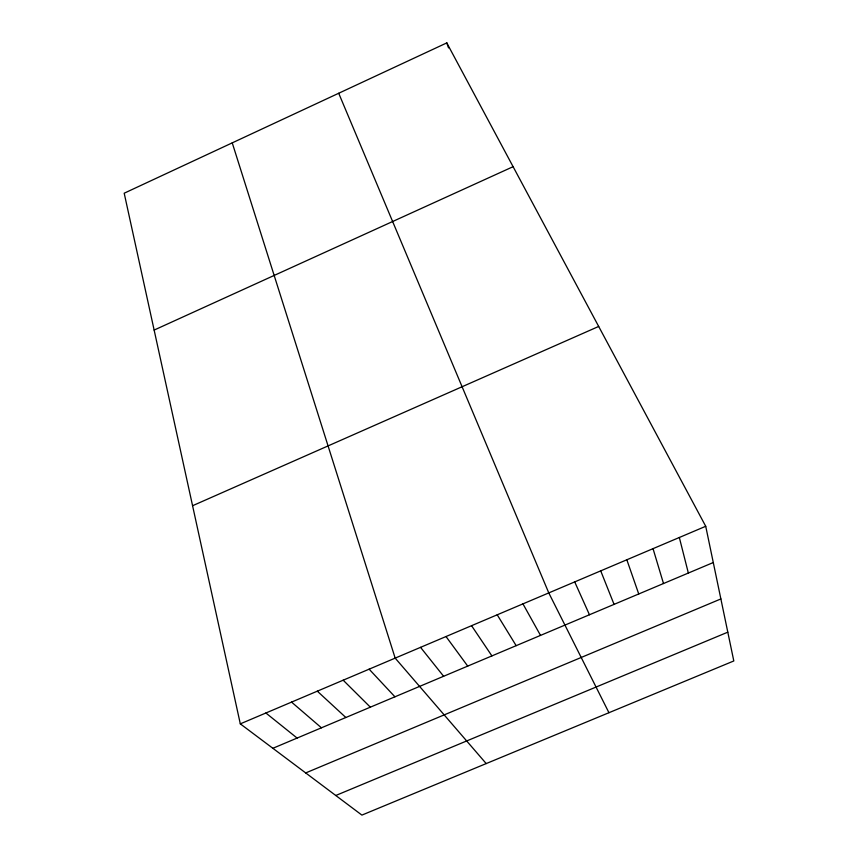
<?xml version="1.0" encoding="UTF-8"?>
<svg xmlns="http://www.w3.org/2000/svg" width="858" height="858" viewBox="0 0 858 858"><rect width="100%" height="100%" fill="white"/><g stroke="black" fill="none" stroke-linecap="round" stroke-linejoin="round"><path stroke-width="1.29" d="M446.793 42.9L124.195 193.211L240.304 723.862L361.904 815.1L733.805 660.96L705.726 526.286L446.793 42.9L448.541 47.898M154.14 330.073L513.105 166.688M192.578 505.727L598.68 326.448M240.304 723.862L705.726 526.286M272.865 748.294L713.288 562.526M305.695 772.929L720.87 598.938M335.778 795.495L727.798 632.174M265.883 712.998L297.104 738.062M291.548 702.101L321.439 727.809M317.321 691.173L345.849 717.503M343.179 680.19L370.345 707.174M369.133 669.176L394.927 696.803M486.207 763.577L395.173 658.118L232.239 142.868M420.549 647.35L443.618 676.276M446.01 636.539L467.717 666.108M471.568 625.686L491.902 655.898M497.211 614.8L516.162 645.666M522.951 603.871L540.519 635.403M608.944 712.708L548.777 592.91L338.706 93.265M574.71 581.906L589.457 614.757M600.718 570.86L614.06 604.375M626.833 559.781L638.738 593.972M653.035 548.659L663.502 583.526M679.332 537.494L688.352 573.037"/></g></svg>
